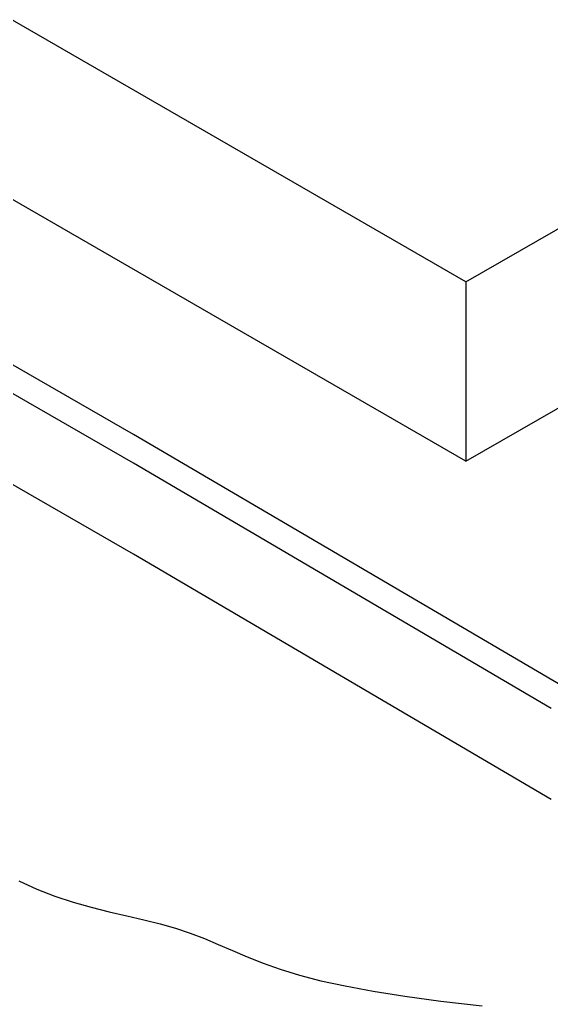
# Model space of a CAD drawing. Header units: millimetres. Extents: x -6221.7 to -6201.1, y -4390.5 to -4377.2.
# Drawn here: x -6214 to -6210.95, y -4385.99 to -4380.34 of the extents above; entities that cross this region are included whole.
import ezdxf

# ---------------------------------------------------------------- set-up
doc = ezdxf.new("R2010")
doc.units = ezdxf.units.MM
doc.header["$LTSCALE"] = 10
doc.layers.add('Termotécnica', color=7, linetype='Continuous')

msp = doc.modelspace()

# ---------------------------------------------------------------- linework, layer by layer
at = {"layer": 'Termotécnica', "color": 2}
for p, q in [((-6211.4359, -4381.8451), (-6217.3016, -4378.4585)), ((-6211.4359, -4381.8451), (-6205.7104, -4378.5395)), ((-6211.4359, -4382.8744), (-6217.3557, -4379.4566)), ((-6211.4359, -4382.8744), (-6205.5281, -4379.4636)), ((-6213.3441, -4382.7211), (-6217.3238, -4380.4234)), ((-6213.3441, -4382.8862), (-6217.3294, -4380.5853)), ((-6213.3441, -4383.4092), (-6217.3628, -4381.089)), ((-6211.4359, -4381.8451), (-6211.4359, -4382.8744)), ((-6210.8812, -4384.166), (-6213.3441, -4382.7211)), ((-6210.946, -4384.2937), (-6213.3441, -4382.8862)), ((-6210.946, -4384.8167), (-6213.3441, -4383.4092))]:
    msp.add_line(p, q, dxfattribs=at)
at = {"layer": 'Termotécnica', "color": 1}
msp.add_lwpolyline([(-6214.001, -4385.2837), (-6213.8983, -4385.3317), (-6213.7945, -4385.3725), (-6213.69, -4385.4068), (-6213.5859, -4385.4361), (-6213.483, -4385.4616), (-6213.3822, -4385.485), (-6213.2844, -4385.5076), (-6213.1905, -4385.5309), (-6213.1014, -4385.5562), (-6213.0174, -4385.5847), (-6212.9367, -4385.616), (-6212.857, -4385.6495), (-6212.7759, -4385.6845), (-6212.6911, -4385.7202), (-6212.6002, -4385.756), (-6212.5009, -4385.7912), (-6212.3908, -4385.8251), (-6212.2675, -4385.8572), (-6212.1279, -4385.8878), (-6211.9687, -4385.9172), (-6211.7868, -4385.9458), (-6211.579, -4385.9741), (-6211.3421, -4386.0025)], dxfattribs=at)

doc.saveas('drawing.dxf')
